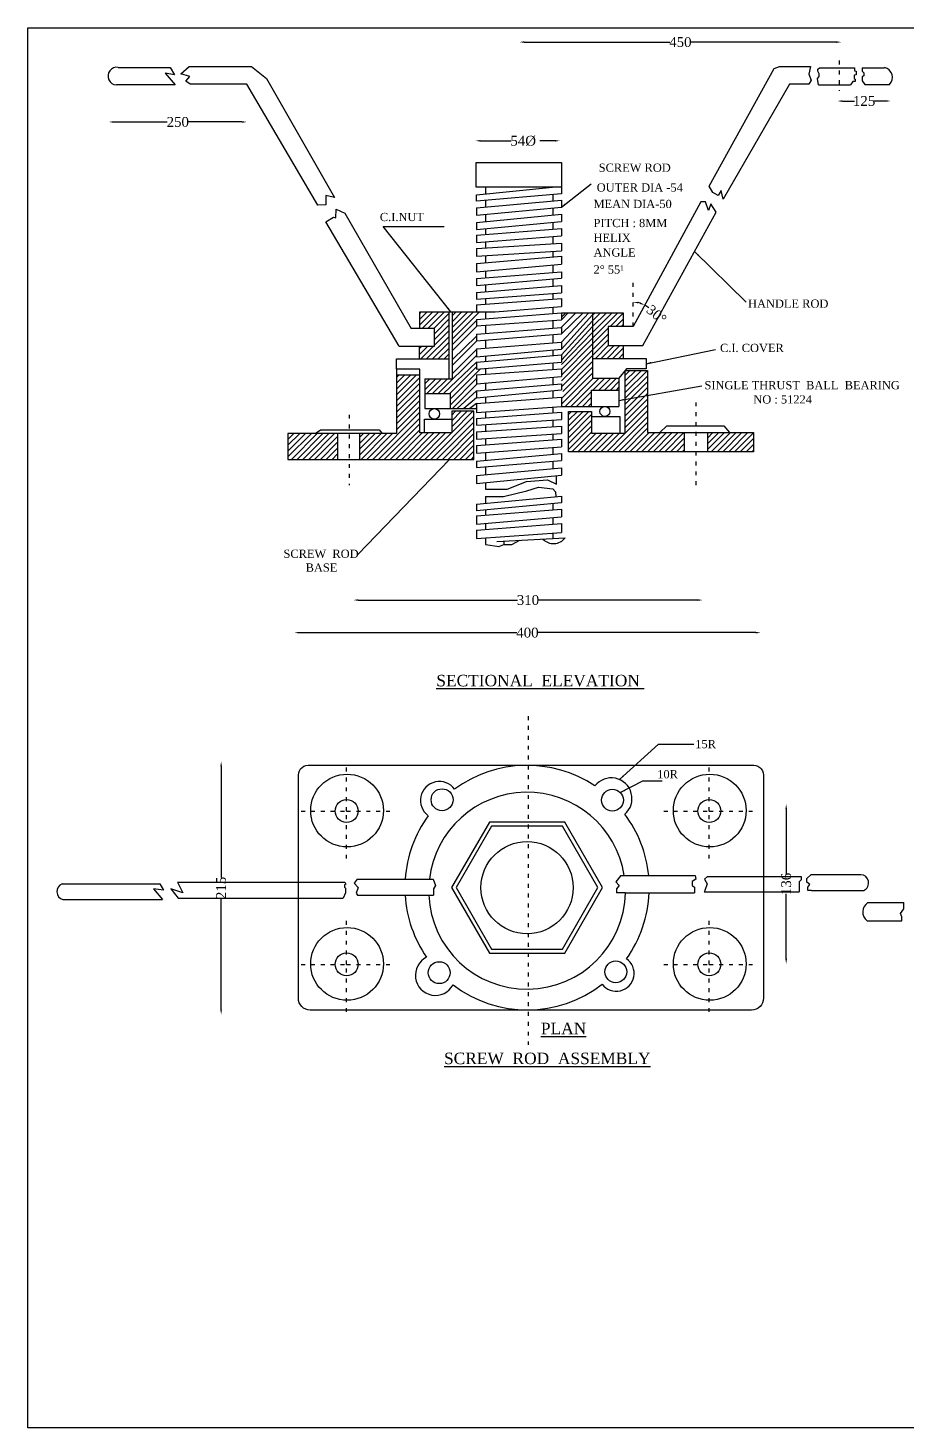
# Model space of a CAD drawing. Header units: millimetres. Extents: x 833 to 6818, y 102 to 4361.
# Drawn here: x 833 to 3508, y 102 to 4361 of the extents above; entities that cross this region are included whole.
import ezdxf

# ---------------------------------------------------------------- set-up
doc = ezdxf.new("R2010")
doc.units = ezdxf.units.MM
doc.header["$MEASUREMENT"] = 0
doc.header["$PDMODE"] = 33
doc.header["$PDSIZE"] = 500
doc.linetypes.add('ACAD_ISO03W100', pattern=[30, 12, -18])
for name, color, linetype in [('DIM', 5, 'Continuous'), ('DOT LINE', 3, 'ACAD_ISO03W100'), ('DWG. LINE', 1, 'Continuous'), ('HATCH', 2, 'Continuous'), ('TEXT', 7, 'Continuous')]:
    doc.layers.add(name, color=color, linetype=linetype)
doc.layers.add('TITLE', color=7, linetype='Continuous', lineweight=30)
doc.styles.get("Standard").update_dxf_attribs({"font": 'TIMES.TTF', "height": 30})
doc.dimstyles.get("Standard").update_dxf_attribs({"dimtxt": 30, "dimasz": 15, "dimexe": 0.18, "dimexo": 0.0625, "dimgap": 0.09, "dimtad": 0, "dimdec": 0, "dimzin": 0, "dimdsep": 46, "dimtxsty": 'Standard', "dimcen": 0.09, "dimse1": 1, "dimse2": 1, "dimclrd": 5, "dimclre": 5, "dimclrt": 4, "dimadec": 0, "dimazin": 0, "dimtfac": 1, "dimtdec": 0, "dimtofl": 0, "dimtmove": 0, "dimatfit": 3, "dimfxl": 1, "dimtolj": 1, "dimtzin": 0, "dimarcsym": 0})

# ---------------------------------------------------------------- blocks, each defined once
blk = doc.blocks.new('*D3')
at = {"layer": 'Defpoints', "color": 0}
for p in [(1078.4, 4080.4), (1498.6, 4080.4), (1498.6, 4074.7)]:
    blk.add_point(p, dxfattribs=at)
at = {"layer": 'DIM', "color": 5, "lineweight": -2}
for p, q in [((1093.4, 4074.7), (1256.5, 4074.7)), ((1483.6, 4074.7), (1320.5, 4074.7))]:
    blk.add_line(p, q, dxfattribs=at)
at = {"layer": 'DIM', "color": 5}
for points in [[(1093.4, 4077.2), (1093.4, 4072.2), (1078.4, 4074.7)], [(1483.6, 4077.2), (1483.6, 4072.2), (1498.6, 4074.7)]]:
    blk.add_solid(points, dxfattribs=at)
at = {"layer": 'DIM', "color": 4, "insert": (1288.5, 4074.7), "char_height": 30, "attachment_point": 5}
blk.add_mtext('\\A1;250', dxfattribs=at)
blk = doc.blocks.new('*D4')
at = {"layer": 'Defpoints', "color": 0}
for p in [(2328.4, 4314.5), (3308.3, 4317.7), (3308.3, 4314.5)]:
    blk.add_point(p, dxfattribs=at)
at = {"layer": 'DIM', "color": 5, "lineweight": -2}
for p, q in [((2343.4, 4317.7), (2786.2, 4317.7)), ((3293.3, 4317.7), (2850.6, 4317.7))]:
    blk.add_line(p, q, dxfattribs=at)
at = {"layer": 'DIM', "color": 5}
for points in [[(2343.4, 4320.2), (2343.4, 4315.2), (2328.4, 4317.7)], [(3293.3, 4320.2), (3293.3, 4315.2), (3308.3, 4317.7)]]:
    blk.add_solid(points, dxfattribs=at)
at = {"layer": 'DIM', "color": 4, "insert": (2818.4, 4317.7), "char_height": 30, "attachment_point": 5}
blk.add_mtext('\\A1;450', dxfattribs=at)
blk = doc.blocks.new('*D5')
at = {"layer": 'Defpoints', "color": 0}
for p in [(3296.6, 4137.9), (3458.6, 4138.5), (3458.6, 4137.9)]:
    blk.add_point(p, dxfattribs=at)
at = {"layer": 'DIM', "color": 5, "lineweight": -2}
for p, q in [((3311.6, 4138.5), (3348.3, 4138.5)), ((3443.6, 4138.5), (3406.8, 4138.5))]:
    blk.add_line(p, q, dxfattribs=at)
at = {"layer": 'DIM', "color": 5}
for points in [[(3311.6, 4141), (3311.6, 4136), (3296.6, 4138.5)], [(3443.6, 4141), (3443.6, 4136), (3458.6, 4138.5)]]:
    blk.add_solid(points, dxfattribs=at)
at = {"layer": 'DIM', "color": 4, "insert": (3377.6, 4138.5), "char_height": 30, "attachment_point": 5}
blk.add_mtext('\\A1;125', dxfattribs=at)
blk = doc.blocks.new('*D6')
at = {"layer": 'Defpoints', "color": 0}
for p in [(1823, 2624.3), (2886, 2624.3), (2886, 2620.5)]:
    blk.add_point(p, dxfattribs=at)
at = {"layer": 'DIM', "color": 5, "lineweight": -2}
for p, q in [((1838, 2620.5), (2322.9, 2620.5)), ((2871, 2620.5), (2386.1, 2620.5))]:
    blk.add_line(p, q, dxfattribs=at)
at = {"layer": 'DIM', "color": 5}
for points in [[(1838, 2623), (1838, 2618), (1823, 2620.5)], [(2871, 2623), (2871, 2618), (2886, 2620.5)]]:
    blk.add_solid(points, dxfattribs=at)
at = {"layer": 'DIM', "color": 4, "insert": (2354.5, 2620.5), "char_height": 30, "attachment_point": 5}
blk.add_mtext('\\A1;310', dxfattribs=at)
blk = doc.blocks.new('*D7')
at = {"layer": 'Defpoints', "color": 0}
for p in [(1642.9, 2520.1), (3062.7, 2521.3), (3062.7, 2520.1)]:
    blk.add_point(p, dxfattribs=at)
at = {"layer": 'DIM', "color": 5, "lineweight": -2}
for p, q in [((1657.9, 2521.3), (2320.6, 2521.3)), ((3047.7, 2521.3), (2385, 2521.3))]:
    blk.add_line(p, q, dxfattribs=at)
at = {"layer": 'DIM', "color": 5}
for points in [[(1657.9, 2523.8), (1657.9, 2518.8), (1642.9, 2521.3)], [(3047.7, 2523.8), (3047.7, 2518.8), (3062.7, 2521.3)]]:
    blk.add_solid(points, dxfattribs=at)
at = {"layer": 'DIM', "color": 4, "insert": (2352.8, 2521.3), "char_height": 30, "attachment_point": 5}
blk.add_mtext('\\A1;400', dxfattribs=at)
blk = doc.blocks.new('*D30')
at = {"layer": 'Defpoints', "color": 0}
for p in [(1416.1, 2129.6), (1420.5, 2129.6), (1416.1, 1359.7)]:
    blk.add_point(p, dxfattribs=at)
at = {"layer": 'DIM', "color": 5, "lineweight": -2}
for p, q in [((1420.5, 2114.6), (1420.5, 1776.1)), ((1420.5, 1374.7), (1420.5, 1713.3))]:
    blk.add_line(p, q, dxfattribs=at)
at = {"layer": 'DIM', "color": 5}
for points in [[(1418, 2114.6), (1423, 2114.6), (1420.5, 2129.6)], [(1418, 1374.7), (1423, 1374.7), (1420.5, 1359.7)]]:
    blk.add_solid(points, dxfattribs=at)
at = {"layer": 'DIM', "color": 4, "insert": (1420.5, 1744.7), "char_height": 30, "attachment_point": 5, "rotation": 90}
blk.add_mtext('\\A1;215', dxfattribs=at)
blk = doc.blocks.new('*D31')
at = {"layer": 'Defpoints', "color": 0}
for p in [(3140.5, 1999.6), (3150.7, 1999.6), (3150.7, 1514.2)]:
    blk.add_point(p, dxfattribs=at)
at = {"layer": 'DIM', "color": 5, "lineweight": -2}
for p, q in [((3140.5, 1984.6), (3140.5, 1786.8)), ((3140.5, 1529.2), (3140.5, 1727))]:
    blk.add_line(p, q, dxfattribs=at)
at = {"layer": 'DIM', "color": 5}
for points in [[(3138, 1984.6), (3143, 1984.6), (3140.5, 1999.6)], [(3138, 1529.2), (3143, 1529.2), (3140.5, 1514.2)]]:
    blk.add_solid(points, dxfattribs=at)
at = {"layer": 'DIM', "color": 4, "insert": (3140.5, 1756.9), "char_height": 30, "attachment_point": 5, "rotation": 90}
blk.add_mtext('\\A1;136', dxfattribs=at)

msp = doc.modelspace()

# ---------------------------------------------------------------- hatches: boundary and pattern name
at = {"layer": 'HATCH'}
h = msp.add_hatch(dxfattribs=at)
h.set_pattern_fill('ANSI31', color=256, scale=100, style=0)
h.paths.add_polyline_path([(2114.3, 3497.1), (2025.3, 3497.1), (2025.3, 3446.3), (2069.6, 3446.3), (2069.6, 3392.7), (2024.4, 3392.7), (2024.4, 3354.1), (2114.3, 3354.1)])
h = msp.add_hatch(dxfattribs=at)
h.set_pattern_fill('ANSI31', color=256, scale=100, style=0)
h.paths.add_polyline_path([(2025, 3305.7), (1954.2, 3305.7), (1954.2, 3127), (1841.8, 3127), (1841.8, 3048.5), (2189.7, 3048.5), (2189.7, 3194.6), (2122.3, 3194.6), (2122.3, 3128.9), (2025, 3128.9)])
h = msp.add_hatch(dxfattribs=at)
h.set_pattern_fill('ANSI31', color=256, scale=100, style=0)
h.paths.add_polyline_path([(2830.1, 3129.7), (2718.7, 3129.7), (2718.6, 3319), (2650.7, 3319), (2650.8, 3128), (2548.1, 3128), (2548.1, 3194.3), (2477.8, 3194.3), (2477.8, 3071.5), (2830.1, 3071.5)])
h = msp.add_hatch(dxfattribs=at)
h.set_pattern_fill('ANSI31', color=256, scale=100, style=0)
h.paths.add_polyline_path([(1774.7, 3127), (1623.9, 3127), (1623.9, 3048.5), (1774.7, 3048.5)])
h = msp.add_hatch(dxfattribs=at)
h.set_pattern_fill('ANSI31', color=256, scale=100, style=0)
h.paths.add_polyline_path([(3040.8, 3129.7), (2901.3, 3129.7), (2901.3, 3071.5), (3040.8, 3071.5)])

# ---------------------------------------------------------------- linework, layer by layer
at = {"layer": 'DIM', "color": 5}
for p, q in [((2209.9, 4017.4), (2302.9, 4017.4)), ((2436.7, 4017.4), (2390.2, 4017.4))]:
    msp.add_line(p, q, dxfattribs=at)
for start, end in [(73.1468, 78.2974), (49.7416, 61.4442)]:
    msp.add_arc((2674.6, 3453.1), 73.6, start, end, dxfattribs=at)
for points in [[(2209.9, 4019.9), (2209.9, 4014.9), (2194.9, 4017.4)], [(2436.7, 4019.9), (2436.7, 4014.9), (2451.7, 4017.4)], [(2689.3, 3522.7), (2689.8, 3527.7), (2674.6, 3526.7)], [(2696.9, 3525.9), (2695, 3521.2), (2709.8, 3517.8)]]:
    msp.add_solid(points, dxfattribs=at)
at = {"layer": 'DOT LINE'}
for points in [[(3302.2, 4261.6), (3302.2, 4169.8)], [(2674.6, 3453.1), (2674.6, 3598.9)], [(2865.7, 3221.9), (2865.7, 2952.8)], [(1810.5, 3184.3), (1810.5, 2969.7)], [(2354.7, 2267.5), (2354.7, 1267.2)], [(1663.9, 1978.8), (1802.5, 1978.8), (1802.5, 2117.8)], [(2767.8, 1978.8), (2906.4, 1978.8), (2906.4, 2117.8)], [(1802.5, 1834), (1802.5, 1978.8), (1944.9, 1978.8)], [(2906.4, 1834), (2906.4, 1978.8), (3048.8, 1978.8)], [(1663.9, 1512.4), (1802.5, 1512.4), (1802.5, 1651.4)], [(2767.8, 1512.4), (2906.4, 1512.4), (2906.4, 1651.4)], [(1802.5, 1367.6), (1802.5, 1512.4), (1944.9, 1512.4)], [(2906.4, 1367.6), (2906.4, 1512.4), (3048.8, 1512.4)]]:
    msp.add_lwpolyline(points, dxfattribs=at)
at = {"layer": 'DWG. LINE'}
for p, q in [((2225.2, 2789.1), (2266.9, 2783.5)), ((2280.9, 2799.4), (2280.9, 2789.6)), ((2280.9, 2789.6), (2305.2, 2789.6)), ((2305.2, 2789.6), (2329.2, 2802.2))]:
    msp.add_line(p, q, dxfattribs=at)
for points in [[(1107.2, 4240.9), (1265.7, 4240.9), (1278.9, 4217.9), (1250.2, 4223.6), (1280.3, 4187.2), (1101.5, 4187.2)], [(1323.1, 4243.6), (1512.7, 4243.6), (1558.1, 4206.8), (1765.7, 3844.8), (1739.1, 3851.3), (1739.1, 3822.6), (1715.2, 3822.1), (1499.1, 4189.5), (1326.5, 4189.5), (1313.2, 4198.6), (1324.8, 4213.2), (1297.5, 4221.6), (1323.1, 4243.6)], [(2906.2, 3879.3), (3103.7, 4237.2), (3120.4, 4243.1), (3214.9, 4243.1), (3209.6, 4220.2), (3216, 4202.2), (3209.6, 4189.3), (3150.8, 4189.3), (2948.4, 3839.6), (2942.8, 3866.2), (2933.7, 3851.5), (2917.5, 3859.9), (2906.2, 3879.3)], [(3238.8, 4188), (3236, 4207.4), (3241.3, 4212.9), (3241.3, 4220.9), (3236.4, 4229), (3236.4, 4235.5), (3242, 4239.9)], [(3242, 4239.9), (3300.9, 4239.9), (3348.9, 4239.9)], [(3348.9, 4239.9), (3348.9, 4230.2), (3353.6, 4229.2), (3353.6, 4218.2), (3347.6, 4216.8), (3347.6, 4207), (3350.8, 4204.9), (3350.8, 4198.1), (3342.9, 4198.1), (3336.3, 4188)], [(3372.1, 4239.9), (3372.1, 4229.3), (3376.9, 4224.6), (3376.9, 4214.9), (3372.2, 4212.2), (3372.2, 4200.2), (3379.9, 4189.2)], [(3372.1, 4239.9), (3439.6, 4239.9)], [(3238.8, 4188), (3336.3, 4188)], [(3379.9, 4189.2), (3454.8, 4189.2)], [(2456.1, 3876.8), (2456.1, 3856), (2198.1, 3834.2), (2198.1, 3853.1), (2428.7, 3876.8)], [(2225.2, 3876.8), (2225.2, 3855.9)], [(2198.1, 3814), (2456.1, 3837.1)], [(2225.2, 3836.5), (2225.2, 3816.4)], [(2430.6, 3853.8), (2430.6, 3834.8)], [(2456.1, 3837.1), (2456.1, 3815.5)], [(1962.8, 3392.7), (1739.5, 3771.4), (1762.6, 3785), (1769.3, 3783.5), (1770.7, 3809.9), (1796.9, 3797.5), (1998.5, 3446.3)], [(2198.1, 3791.4), (2456.1, 3815.5)], [(2198.1, 3814), (2198.1, 3791.4)], [(2198.1, 3769.3), (2456.1, 3794.3)], [(2225.2, 3793.9), (2225.2, 3772)], [(2430.6, 3813.1), (2430.6, 3791.8)], [(2456.1, 3794.3), (2456.1, 3772)], [(2198.1, 3747.7), (2456.1, 3772)], [(2198.1, 3769.3), (2198.1, 3747.7)], [(2198.1, 3730), (2456.1, 3750.6)], [(2225.2, 3750.3), (2225.2, 3732.2)], [(2430.6, 3769.6), (2430.6, 3748.6)], [(2456.1, 3750.6), (2456.1, 3728.3)], [(2198.1, 3730), (2198.1, 3708.4)], [(2198.1, 3708.4), (2456.1, 3728.3)], [(2198.1, 3689.7), (2456.1, 3705.7)], [(2225.2, 3710.5), (2225.2, 3691.4)], [(2430.6, 3726.4), (2430.6, 3704.1)], [(2456.1, 3705.7), (2456.1, 3683.1)], [(2198.1, 3689.7), (2198.1, 3666.8)], [(2198.1, 3666.8), (2456.1, 3683.1)], [(2198.1, 3644.2), (2456.1, 3666.1)], [(2225.2, 3668.5), (2225.2, 3646.5)], [(2430.6, 3681.5), (2430.6, 3664)], [(2456.1, 3666.1), (2456.1, 3641.8)], [(2198.1, 3644.2), (2198.1, 3618.9)], [(2198.1, 3618.9), (2456.1, 3641.8)], [(2225.2, 3621.3), (2225.2, 3600.6)], [(2430.6, 3639.5), (2430.6, 3616.8)], [(2198.1, 3598.5), (2456.1, 3618.8)], [(2198.1, 3577.6), (2456.1, 3599.2)], [(2198.1, 3598.5), (2198.1, 3577.6)], [(2198.1, 3555.6), (2456.1, 3577.2)], [(2225.2, 3579.8), (2225.2, 3557.9)], [(2430.6, 3597), (2430.6, 3575.1)], [(2456.1, 3618.8), (2456.1, 3599.2)], [(2456.1, 3577.2), (2456.1, 3555.2)], [(2198.1, 3555.6), (2198.1, 3535.6)], [(2198.1, 3535.6), (2456.1, 3555.2)], [(2198.1, 3518), (2456.1, 3537.9)], [(2225.2, 3537.7), (2225.2, 3520.1)], [(2430.6, 3553.3), (2430.6, 3536)], [(2456.1, 3537.9), (2456.1, 3513.9)], [(2025.3, 3446.3), (2025.3, 3497.1), (2254.9, 3497.1)], [(2040.2, 3293.7), (2124.7, 3293.7), (2124.7, 3497.1)], [(2114.3, 3293.7), (2114.3, 3497.1)], [(2198.1, 3518), (2198.1, 3497.1)], [(2198.1, 3473.7), (2456.1, 3494.6)], [(2225.2, 3497.1), (2225.2, 3475.9)], [(2254.9, 3497.1), (2456.1, 3513.9)], [(2430.6, 3511.8), (2430.6, 3492.6)], [(2456.1, 3494.6), (2456.1, 3473)], [(2456.1, 3494.6), (2550.9, 3494.6), (2550.9, 3295.8), (2631.2, 3295.8), (2631.2, 3209.6)], [(2550.9, 3494.6), (2644.5, 3494.6), (2644.5, 3453.1)], [(2198.1, 3473.7), (2198.1, 3454.6)], [(2198.1, 3454.6), (2456.1, 3473)], [(2198.1, 3429), (2456.1, 3450)], [(2225.2, 3456.5), (2225.2, 3431.2)], [(2430.6, 3471.2), (2430.6, 3447.9)], [(2456.1, 3450), (2456.1, 3430.7)], [(1962.8, 3392.7), (2069.6, 3392.7), (2069.6, 3446.3), (1998.5, 3446.3)], [(2198.1, 3409.4), (2456.1, 3430.7)], [(2198.1, 3429), (2198.1, 3409.4)], [(2225.2, 3411.6), (2225.2, 3386.7)], [(2430.6, 3428.6), (2430.6, 3402.7)], [(2024.4, 3354.1), (2024.4, 3392.7)], [(2198.1, 3384.6), (2456.1, 3404.7)], [(2198.1, 3384.6), (2198.1, 3360.3)], [(2198.1, 3360.3), (2456.1, 3384.1)], [(2198.1, 3344.4), (2456.1, 3366.6)], [(2430.6, 3381.8), (2430.6, 3364.4)], [(2456.1, 3404.7), (2456.1, 3384.1)], [(2456.1, 3366.6), (2456.1, 3343.8)], [(2644.5, 3394.3), (2644.5, 3355.4)], [(1954.2, 3322.9), (1954.2, 3354.1), (2114.3, 3354.1)], [(2198.1, 3344.4), (2198.1, 3322.9)], [(2198.1, 3322.9), (2456.1, 3343.8)], [(2198.1, 3305.3), (2456.1, 3323.7)], [(2225.2, 3362.8), (2225.2, 3346.7)], [(2225.2, 3325.1), (2225.2, 3307.3)], [(2430.6, 3341.8), (2430.6, 3321.9)], [(2456.1, 3323.7), (2456.1, 3300.7)], [(2550.9, 3355.4), (2714.1, 3355.4), (2714.1, 3323.6), (2654.6, 3323.6), (2631.2, 3295.8)], [(1954.2, 3305.7), (2025, 3305.7)], [(2040.2, 3293.7), (2040.2, 3203.1), (2198.1, 3203.1)], [(2198.1, 3305.3), (2198.1, 3278.1)], [(2198.1, 3278.1), (2456.1, 3300.7)], [(2225.2, 3280.5), (2225.2, 3259.3)], [(2430.6, 3298.5), (2430.6, 3276.2)], [(2040.2, 3248.4), (2117.4, 3248.4), (2117.4, 3203.1)], [(2198.1, 3257), (2456.1, 3278.4)], [(2198.1, 3236.1), (2456.1, 3259.5)], [(2198.1, 3257), (2198.1, 3236.1)], [(2198.1, 3218.4), (2456.1, 3238.1)], [(2225.2, 3238.6), (2225.2, 3220.5)], [(2430.6, 3257.2), (2430.6, 3236.1)], [(2456.1, 3278.4), (2456.1, 3259.5)], [(2456.1, 3238.1), (2456.1, 3209.6)], [(2548.1, 3209.6), (2548.1, 3259.2), (2631.2, 3259.2)], [(2198.1, 3218.4), (2198.1, 3191.2)], [(2198.1, 3191.2), (2456.1, 3209.6)], [(2430.6, 3207.8), (2430.6, 3189.7)], [(2456.1, 3209.6), (2631.2, 3209.6)], [(2039.4, 3128.9), (2039.4, 3170.8), (2122.3, 3170.8)], [(2198.1, 3172.4), (2456.1, 3191.6)], [(2198.1, 3172.4), (2198.1, 3152.7)], [(2198.1, 3152.7), (2456.1, 3169.9)], [(2225.2, 3193.1), (2225.2, 3174.4)], [(2225.2, 3154.5), (2225.2, 3133.8)], [(2430.6, 3168.2), (2430.6, 3147.5)], [(2456.1, 3191.6), (2456.1, 3169.9)], [(2548.1, 3178.9), (2633.8, 3178.9), (2633.8, 3128)], [(1706.3, 3127), (1723.3, 3138.2), (1901.9, 3138.2), (1910.6, 3127)], [(1774.7, 3127), (1774.7, 3048.5)], [(1841.8, 3127), (1841.8, 3048.5)], [(2198.1, 3132), (2456.1, 3149.2)], [(2198.1, 3132), (2198.1, 3109.8)], [(2198.1, 3109.8), (2456.1, 3127.4)], [(2198.1, 3090.6), (2456.1, 3109.4)], [(2225.2, 3111.7), (2225.2, 3092.6)], [(2430.6, 3125.7), (2430.6, 3107.6)], [(2456.1, 3149.2), (2456.1, 3127.4)], [(2456.1, 3109.4), (2456.1, 3086.7)], [(2756.1, 3129.7), (2777.4, 3150.5), (2950.3, 3150.5), (2967.6, 3129.7)], [(2830.1, 3129.7), (2830.1, 3071.5)], [(2901.3, 3129.7), (2901.3, 3071.5)], [(2198.1, 3090.6), (2198.1, 3067.4)], [(2198.1, 3067.4), (2456.1, 3086.7)], [(2198.1, 3042.7), (2456.1, 3066.2)], [(2225.2, 3069.5), (2225.2, 3045.2)], [(2430.6, 3084.8), (2430.6, 3063.9)], [(2456.1, 3066.2), (2456.1, 3045.2)], [(2198.1, 3023.9), (2456.1, 3045.2)], [(2198.1, 3042.7), (2198.1, 3023.9)], [(2225.2, 3026.1), (2225.2, 3001.6)], [(2430.6, 3043.1), (2430.6, 3020.2)], [(2198.1, 2999.1), (2456.1, 3022.5)], [(2198.1, 2974.8), (2456.1, 2999.9)], [(2198.1, 2999.1), (2198.1, 2974.8)], [(2225.2, 2957.8), (2290.7, 2957.8), (2350.3, 2981.1), (2413.8, 2986.3), (2441.2, 2973.4), (2441.2, 2998.5)], [(2456.1, 3022.5), (2456.1, 2999.9)], [(2225.2, 2977.5), (2225.2, 2957.8)], [(2225.2, 2935.1), (2280, 2935.1), (2350.8, 2952.6), (2386.3, 2963.5), (2430.6, 2959.3), (2438.6, 2949.5), (2439.1, 2934)], [(2198.1, 2912.5), (2456.1, 2936)], [(2456.1, 2916.2), (2198.1, 2892.3)], [(2198.1, 2912.5), (2198.1, 2892.3)], [(2198.1, 2876.9), (2456.1, 2896.7)], [(2225.2, 2935.1), (2225.2, 2914.9)], [(2430.6, 2913.8), (2430.6, 2894.7)], [(2456.1, 2936), (2456.1, 2916.2)], [(2456.1, 2896.7), (2456.1, 2873.2)], [(2198.1, 2876.9), (2198.1, 2851.3)], [(2198.1, 2851.3), (2456.1, 2873.2)], [(2198.1, 2832.6), (2456.1, 2853.7)], [(2225.2, 2894.8), (2225.2, 2879)], [(2225.2, 2853.6), (2225.2, 2834.8)], [(2430.6, 2871), (2430.6, 2851.6)], [(2456.1, 2853.7), (2456.1, 2826.4)], [(2198.1, 2832.6), (2198.1, 2807.9)], [(2198.1, 2807.9), (2456.1, 2826.4)], [(2430.6, 2824.6), (2430.6, 2808)], [(2225.2, 2809.8), (2225.2, 2789.1)], [(2259.9, 2798.2), (2467.5, 2810.1)], [(2265.5, 2783.7), (2280.9, 2789.6)], [(936.6, 1757.3), (1234.1, 1757.3)], [(1234.1, 1757.3), (1245.2, 1737.8), (1214.9, 1742.3), (1241.7, 1709.3)], [(1287.9, 1762.2), (1304, 1730.1), (1266.9, 1742.2), (1289.5, 1713.9)], [(1287.9, 1762.2), (1797.3, 1762.2)], [(1797.3, 1762.2), (1800.5, 1756.5), (1795.8, 1754), (1795.8, 1747.3), (1798.6, 1744.5), (1798.6, 1729.5), (1792.4, 1713.9)], [(1834.2, 1771.6), (1825.9, 1759.5), (1837.9, 1746.4), (1831.4, 1728.5), (1836, 1722.4)], [(1834.2, 1771.6), (2065.9, 1771.6)], [(2065.9, 1771.6), (2072.9, 1751.8), (2067.4, 1741.8), (2067.4, 1722.4)], [(2636.7, 1782.5), (2621.7, 1763.2), (2631.9, 1752.7), (2623.9, 1741.7), (2623.9, 1730.1)], [(2636.7, 1782.5), (2863.8, 1782.5)], [(2863.8, 1782.5), (2865.6, 1771.3), (2854.7, 1764.2), (2854.7, 1752.5), (2861.8, 1747.3), (2861.8, 1730.1)], [(2900.6, 1779.6), (2892.1, 1771.4), (2899.5, 1757.4), (2892.8, 1736.9), (2891.3, 1732.9)], [(2900.6, 1779.6), (3185.6, 1779.6)], [(3185.6, 1779.6), (3185.6, 1769.4), (3179.5, 1763.7), (3179.5, 1732.9)], [(3206.7, 1737.4), (3206.7, 1747.6), (3212.6, 1755.5), (3203.8, 1762.7), (3203.8, 1774), (3216, 1785.2)], [(3216, 1785.2), (3367.5, 1785.2)], [(938.5, 1709.3), (1241.7, 1709.3)], [(1289.5, 1713.9), (1792.4, 1713.9)], [(1836, 1722.4), (2067.4, 1722.4)], [(2651.1, 1730.1), (2623.9, 1730.1)], [(2651.1, 1730.1), (2861.8, 1730.1)], [(2891.3, 1732.9), (3179.5, 1732.9)], [(3217.2, 1737.4), (3206.7, 1737.4)], [(3217.2, 1737.4), (3377.6, 1737.4)], [(3387.1, 1645.1), (3492.3, 1645.1), (3492.3, 1657.3), (3488.4, 1667.1), (3498.7, 1681.1), (3498.7, 1700.1)], [(3388.8, 1700.1), (3498.7, 1700.1)]]:
    msp.add_lwpolyline(points, dxfattribs=at)
for points in [[(2196.5, 3951.7), (2456.1, 3951.7), (2456.1, 3876.8), (2196.5, 3876.8)], [(2598.5, 3453.1), (2598.5, 3394.3), (2704.6, 3394.3), (2927.2, 3799.9), (2911.5, 3826.1), (2903.5, 3805.3), (2894.4, 3832), (2880.8, 3832), (2674.6, 3453.1), (2598.5, 3453.1)], [(1623.9, 3127), (1623.9, 3048.5), (2189.7, 3048.5), (2189.7, 3194.6), (2122.3, 3194.6), (2122.3, 3128.9), (2025, 3128.9), (2025, 3322.9), (1954.2, 3322.9), (1954.2, 3127), (1623.9, 3127)], [(2477.8, 3194.3), (2548.1, 3194.3), (2548.1, 3128), (2650.8, 3128), (2650.7, 3319), (2718.6, 3319), (2718.7, 3129.7), (3040.8, 3129.7), (3040.8, 3071.5), (2477.8, 3071.5), (2477.8, 3194.3)], [(2122.1, 1745.7), (2236.9, 1546.9), (2466.5, 1546.9), (2581.3, 1745.7), (2466.5, 1944.6), (2236.9, 1944.6)], [(2136, 1745.7), (2243.9, 1558.9), (2459.5, 1558.9), (2567.4, 1745.7), (2459.5, 1932.5), (2243.9, 1932.5)]]:
    msp.add_lwpolyline(points, close=True, dxfattribs=at)
msp.add_lwpolyline([(1691.7, 2117.8), (3035.4, 2117.8, -0.455909), (3071.3, 2088.6), (3071.3, 1409.5, -0.414214), (3035.3, 1373.5), (1691.6, 1373.5, -0.414214), (1655.6, 1409.5), (1655.6, 2088.6, -0.455338)], format="xyb", close=True, dxfattribs=at)
for centre, radius in [((2069.5, 3186.9), 16), ((2588.8, 3194.3), 15.3), ((1803.8, 1980.2), 110.7), ((2907.7, 1980.2), 110.7), ((2093, 2013.1), 33.3), ((2611.6, 2011.9), 33.3), ((1802.5, 1978.8), 34.8), ((2906.4, 1978.8), 34.8), ((2351.7, 1745.7), 140.4), ((1803.8, 1513.8), 110.7), ((2907.7, 1513.8), 110.7), ((1802.5, 1512.4), 34.8), ((2906.4, 1512.4), 34.8), ((2084.4, 1487), 33.3), ((2621.7, 1489.7), 33.3)]:
    msp.add_circle(centre, radius, dxfattribs=at)
for centre, radius, start, end in [((1103.2, 4214.2), 27, 81.4466, 266.4982), ((3434.4, 4210.7), 29.7, 313.5799, 79.8516), ((2432.1, 2836.4), 44.1, 223.2166, 323.3816), ((2351.7, 1745.7), 372, 56.2856, 126.3831), ((2084.8, 2010.9), 57.6, 36.5936, 233.7862), ((2608, 2016.6), 63, 310.8942, 142.2709), ((2351.7, 1736.4), 299.5, 8.8458, 173.2536), ((2351.7, 1745.7), 372, 143.9967, 176.0064), ((2351.7, 1745.7), 372, 5.6739, 36.8795), ((945.8, 1733.6), 25.4, 111.2646, 253.3224), ((3366.3, 1760), 25.2, 296.5471, 87.2114), ((2351.7, 1745.7), 372, 183.5945, 214.678), ((2351.7, 1736.4), 299.5, 182.6894, 358.779), ((2351.7, 1745.7), 372, 324.4679, 357.5885), ((3406.6, 1672), 33.2, 122.2872, 234.083), ((2072.8, 1479.2), 61.1, 116.2723, 331.1261), ((2623.4, 1485), 54.2, 217.301, 55.0709), ((2351.7, 1745.7), 372, 232.7204, 307.904)]:
    msp.add_arc(centre, radius, start, end, dxfattribs=at)
at = {"layer": 'HATCH'}
for p, q in [((2124.7, 3485.9), (2135.9, 3497.1)), ((2124.7, 3468.3), (2153.6, 3497.1)), ((2124.7, 3450.6), (2171.3, 3497.1)), ((2124.7, 3432.9), (2189, 3497.1)), ((2124.7, 3415.2), (2206.6, 3497.1)), ((2455.8, 3449.9), (2500.5, 3494.6)), ((2456.1, 3481.4), (2469.3, 3494.6)), ((2456.1, 3473), (2477.3, 3494.6)), ((2456.1, 3430.7), (2522.4, 3494.6)), ((2456.1, 3404.7), (2540, 3494.6)), ((2550.9, 3487.8), (2557.7, 3494.6)), ((2550.9, 3470.1), (2575.4, 3494.6)), ((2550.9, 3452.5), (2593.1, 3494.6)), ((2550.9, 3434.8), (2610.8, 3494.6)), ((2550.9, 3417.1), (2628.4, 3494.6)), ((2604.6, 3453.1), (2644.5, 3493)), ((2124.7, 3397.5), (2198.1, 3470.9)), ((2124.7, 3379.9), (2199.6, 3454.7)), ((2456.1, 3384.1), (2550.9, 3487.8)), ((2456.1, 3366.6), (2550.9, 3470.1)), ((2456.1, 3350.4), (2550.9, 3452.5)), ((2622.3, 3453.1), (2644.5, 3475.4)), ((2640, 3453.1), (2644.5, 3457.7)), ((2124.7, 3352.5), (2198.1, 3422.7)), ((2124.7, 3335), (2199.2, 3409.4)), ((2456.1, 3322.3), (2550.9, 3417.1)), ((2456.4, 3336.7), (2550.9, 3434.8)), ((2550.9, 3399.4), (2598.5, 3447.1)), ((2550.9, 3381.7), (2598.5, 3429.4)), ((2550.9, 3364.1), (2598.5, 3411.7)), ((2081.6, 3248.4), (2198.1, 3364.8)), ((2124.7, 3309.2), (2198.1, 3382.5)), ((2456.1, 3304.6), (2550.9, 3399.4)), ((2456.1, 3287.8), (2550.9, 3381.7)), ((2559.9, 3355.4), (2598.8, 3394.3)), ((2577.6, 3355.4), (2616.5, 3394.3)), ((2595.2, 3355.4), (2634.1, 3394.3)), ((2612.9, 3355.4), (2644.5, 3387)), ((2630.6, 3355.4), (2644.5, 3369.3)), ((2117, 3248.4), (2198.1, 3329.5)), ((2117.4, 3231.1), (2210.2, 3323.9)), ((2456.1, 3269.3), (2550.9, 3364.1)), ((2456.1, 3233.9), (2550.9, 3328.7)), ((2460.7, 3254.5), (2550.9, 3346.4)), ((2040.2, 3277.7), (2056.2, 3293.7)), ((2040.2, 3260), (2073.9, 3293.7)), ((2046.3, 3248.4), (2091.6, 3293.7)), ((2064, 3248.4), (2109.3, 3293.7)), ((2117.4, 3213.4), (2198.1, 3294.1)), ((2456.1, 3216.2), (2550.9, 3311)), ((2467.2, 3209.6), (2553.4, 3295.8)), ((2484.8, 3209.6), (2571.1, 3295.8)), ((2552.1, 3259.2), (2588.7, 3295.8)), ((2569.8, 3259.2), (2606.4, 3295.8)), ((2587.5, 3259.2), (2624.1, 3295.8)), ((2605.2, 3259.2), (2631.2, 3285.3)), ((2124.7, 3203.1), (2199.9, 3278.3)), ((2139.2, 3203.1), (2198.1, 3257)), ((2502.5, 3209.6), (2548.1, 3255.2)), ((2520.2, 3209.6), (2548.1, 3237.5)), ((2622.8, 3259.2), (2631.2, 3267.6)), ((2195.4, 3203.1), (2198.1, 3205.7)), ((2537.9, 3209.6), (2548.1, 3219.8))]:
    msp.add_line(p, q, dxfattribs=at)
for points in [[(2198.1, 3344.4), (2097, 3248.4)], [(2198.1, 3236.1), (2158.8, 3203.1)], [(2198.1, 3218.4), (2177.3, 3203.1)]]:
    msp.add_lwpolyline(points, dxfattribs=at)
at = {"layer": 'TITLE'}
msp.add_lwpolyline([(832.6, 4360.6), (6800.5, 4360.6), (6800.5, 102.1), (832.6, 102.1)], close=True, dxfattribs=at)

# ---------------------------------------------------------------- texts
at = {"layer": 'DIM', "color": 4}
msp.add_text('54%%C', height=30, dxfattribs=at).set_placement((2300.9, 4002.7))
msp.add_text('30%%D', height=30, rotation=319.7416, dxfattribs=at).set_placement((2712, 3498.6))
at = {"layer": 'TEXT'}
for s, p in [('SCREW ROD', (2569.8, 3923.2)), ('OUTER DIA -54', (2563.7, 3863)), ('MEAN DIA-50', (2554.1, 3812.9)), ('C.I.NUT', (1903.7, 3773.2)), ('PITCH : 8MM', (2554.1, 3754.9)), ('HELIX', (2554.1, 3710)), ('ANGLE', (2554.1, 3665.5)), ('2%%D 55¹', (2554.1, 3613.5)), ('HANDLE ROD', (3024.5, 3509.7)), ('C.I. COVER', (2939.1, 3375)), ('SINGLE THRUST  BALL  BEARING', (2891.7, 3261.6)), ('NO : 51224', (3040.5, 3218.4)), ('SCREW  ROD', (1610.2, 2748.8)), ('BASE', (1677.7, 2706.9)), ('15R', (2863.8, 2169.9)), ('10R', (2748, 2078.3))]:
    msp.add_text(s, height=25, dxfattribs=at).set_placement(p)
at = {"layer": 'TITLE'}
for s, p in [('%%USECTIONAL  ELEVATION ', (2075.5, 2358)), ('%%UPLAN', (2393.8, 1299.9)), ('%%USCREW  ROD  ASSEMBLY', (2098.9, 1208.9))]:
    msp.add_text(s, height=35, dxfattribs=at).set_placement(p)

# ---------------------------------------------------------------- dimensions: what is measured, and where the dimension line sits
at = {"layer": 'DIM'}
for p1, p2, distance, text, picture, middle in [((2328.4, 4314.5), (3308.3, 4314.5), 3.2, '450', '*D4', (2818.4, 4317.7)), ((3296.6, 4137.9), (3458.6, 4137.9), 0.5, '125', '*D5', (3377.6, 4138.5)), ((1078.4, 4080.4), (1498.6, 4080.4), -5.7, '250', '*D3', (1288.5, 4074.7)), ((1823, 2624.3), (2886, 2624.3), -3.8, '310', '*D6', (2354.5, 2620.5)), ((1642.9, 2520.1), (3062.7, 2520.1), 1.3, '400', '*D7', (2352.8, 2521.3)), ((1416.1, 1359.7), (1416.1, 2129.6), -4.4, '215', '*D30', (1420.5, 1744.7)), ((3150.7, 1514.2), (3150.7, 1999.6), 10.2, '136', '*D31', (3140.5, 1756.9))]:
    dim = msp.add_aligned_dim(p1=p1, p2=p2, distance=distance, text=text, dimstyle='Standard', dxfattribs=at)
    dim.commit()
    dim.dimension.update_dxf_attribs({"geometry": picture, "text_midpoint": middle})

# ---------------------------------------------------------------- leaders
for points in [[(2456.1, 3815.5), (2546.4, 3886.5)], [(2119.9, 3497.1), (1913.9, 3756.8), (2099.6, 3756.8)], [(2861.6, 3680.4), (3018.4, 3526.8)], [(2714.1, 3339.5), (2924.8, 3382.6)], [(2631.2, 3227.4), (2884.2, 3272.2)], [(2115.9, 3048.5), (1836.2, 2759.5)], [(2633, 2074.5), (2751.7, 2182.1), (2859.1, 2182.1)], [(2635.6, 2034.9), (2703.8, 2070.2), (2762.8, 2070.2)]]:
    msp.add_leader(points, dimstyle='Standard', override={"dimgap": 0.09, "dimtad": 0}, dxfattribs=at)

doc.saveas('drawing.dxf')
